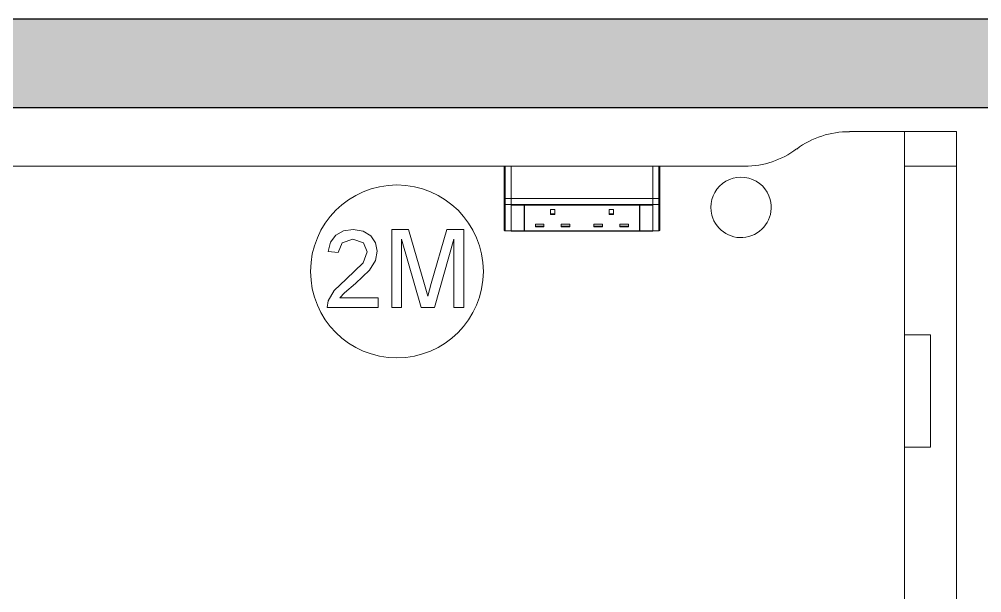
# Model space of a CAD drawing. Header units: millimetres. Extents: x 155927 to 317870, y -36033 to 97293.
# Drawn here: x 157394 to 158508, y 19994 to 20658 of the extents above; entities that cross this region are included whole.
import ezdxf

# ---------------------------------------------------------------- set-up
doc = ezdxf.new("R2010")
doc.units = ezdxf.units.MM
doc.header["$MEASUREMENT"] = 0
for name, color, linetype, lineweight in [('A-WALL-PATT', 7, 'CONTINUOUS', 9), ('I-FURN', 8, 'CONTINUOUS', 9), ('I-WALL', 7, 'CONTINUOUS', 9)]:
    doc.layers.add(name, color=color, linetype=linetype, lineweight=lineweight)

msp = doc.modelspace()

# ---------------------------------------------------------------- hatches: boundary and pattern name
at = {"layer": 'A-WALL-PATT'}
msp.add_hatch(color=256, dxfattribs=at).paths.add_polyline_path([(161148.8, 20555.6), (161148.8, 20657.6), (160937.7, 20657.6), (160937.7, 20620.5), (158537.7, 20620.5), (158537.7, 20657.6), (156862.8, 20657.6), (156862.8, 20555.6), (160985.4, 20555.6)], flags=0)

# ---------------------------------------------------------------- linework, layer by layer
at = {"layer": 'I-FURN'}
for p, q in [((158479.2, 20527.6), (158355.4, 20527.6)), ((158355.4, 20527.6), (158479.2, 20527.6)), ((158419.2, 20292.6), (158419.2, 20527.6)), ((158419.2, 20527.6), (158419.2, 20487.6)), ((158419.2, 20527.6), (158479.2, 20527.6)), ((158419.2, 20527.6), (158479.2, 20527.6)), ((158479.2, 20487.6), (158479.2, 20527.6)), ((158479.2, 20527.6), (158479.2, 19727.6)), ((158479.2, 19727.6), (158479.2, 20527.6)), ((158479.2, 20527.6), (158479.2, 19727.6)), ((157956.6, 20487.6), (157124.2, 20487.6)), ((157124.2, 20487.6), (157956.6, 20487.6)), ((157955.6, 20486.6), (157955.6, 20486.6)), ((157955.6, 20449.5), (157955.6, 20486.6)), ((157955.6, 20486.6), (157955.6, 20482.6)), ((157956.6, 20482.6), (157955.6, 20482.6)), ((157955.6, 20482.6), (157955.6, 20444)), ((157956.6, 20487.6), (157963.6, 20487.6)), ((157956.6, 20487.6), (157956.6, 20450.1)), ((157956.6, 20487.6), (157963.6, 20487.6)), ((157963.6, 20487.6), (157963.6, 20450.1)), ((157963.7, 20487.6), (158127.6, 20487.6)), ((158127.6, 20487.6), (157963.7, 20487.6)), ((157963.7, 20450.1), (157963.7, 20487.6)), ((158127.6, 20487.6), (158127.6, 20450.1)), ((158127.7, 20487.6), (158134.7, 20487.6)), ((158134.7, 20487.6), (158127.7, 20487.6)), ((158127.7, 20450.1), (158127.7, 20487.6)), ((158234.2, 20487.6), (158134.7, 20487.6)), ((158134.7, 20487.6), (158234.2, 20487.6)), ((158134.7, 20450.1), (158134.7, 20487.6)), ((158135.7, 20482.6), (158134.7, 20482.6)), ((158135.7, 20482.6), (158135.7, 20486.6)), ((158135.7, 20486.6), (158135.7, 20449.5)), ((158135.7, 20444), (158135.7, 20482.6)), ((158419.2, 20487.6), (158419.2, 19767.6)), ((158419.2, 20487.6), (158479.2, 20487.6)), ((158419.2, 20487.6), (158479.2, 20487.6)), ((158479.2, 19767.6), (158479.2, 20487.6)), ((157955.6, 20444), (157955.6, 20449.5)), ((157956.6, 20450.1), (157956.6, 20443.2)), ((157956.6, 20450.1), (157963.6, 20450.1)), ((157963.6, 20450.1), (157963.6, 20443.2)), ((158127.6, 20450.1), (157963.7, 20450.1)), ((157963.7, 20443.2), (157963.7, 20450.1)), ((158127.6, 20450.1), (158127.6, 20443.2)), ((158134.7, 20450.1), (158127.7, 20450.1)), ((158127.7, 20443.2), (158127.7, 20450.1)), ((158134.7, 20443.2), (158134.7, 20450.1)), ((158135.7, 20449.5), (158135.7, 20444)), ((157955.6, 20413.7), (157955.6, 20444)), ((157955.6, 20413.7), (157955.6, 20444)), ((157956.6, 20443.2), (157956.6, 20412.9)), ((157956.6, 20443.2), (157963.6, 20443.2)), ((157963.6, 20442.4), (157963.6, 20444.8)), ((157963.6, 20443.2), (157963.6, 20412.9)), ((157978.6, 20442.4), (157963.6, 20442.4)), ((157963.6, 20442.4), (157963.6, 20412.5)), ((158127.6, 20443.2), (157963.7, 20443.2)), ((157963.7, 20443.2), (157963.7, 20442.6)), ((157963.7, 20442.6), (157978.6, 20442.6)), ((157978.6, 20412.5), (157978.6, 20442.4)), ((157979.1, 20442.6), (158112.1, 20442.6)), ((158112.1, 20442.4), (157979.1, 20442.4)), ((157979.1, 20412.5), (157979.1, 20442.4)), ((158009.2, 20431.9), (158009.2, 20437.6)), ((158014.2, 20437.6), (158009.2, 20437.6)), ((158014.2, 20431.9), (158014.2, 20437.6)), ((158077, 20437.6), (158082, 20437.6)), ((158077, 20431.9), (158077, 20437.6)), ((158082, 20437.6), (158082, 20431.9)), ((158112.1, 20412.5), (158112.1, 20442.4)), ((158112.6, 20442.6), (158127.6, 20442.6)), ((158127.6, 20442.4), (158112.6, 20442.4)), ((158112.6, 20442.4), (158112.6, 20412.5)), ((158127.6, 20442.6), (158127.6, 20443.2)), ((158127.6, 20412.5), (158127.6, 20442.4)), ((158134.7, 20443.2), (158127.7, 20443.2)), ((158127.7, 20412.9), (158127.7, 20443.2)), ((158134.7, 20412.9), (158134.7, 20443.2)), ((158135.7, 20444), (158135.7, 20413.7)), ((158135.7, 20444), (158135.7, 20413.7)), ((158014.2, 20432.6), (158009.2, 20432.6)), ((158014.2, 20431.9), (158009.2, 20431.9)), ((158082, 20432.6), (158077, 20432.6)), ((158082, 20431.9), (158077, 20431.9)), ((157769.5, 20412.8), (157760.7, 20407.9)), ((157780.8, 20414.4), (157769.5, 20412.8)), ((157792.3, 20412.6), (157780.8, 20414.4)), ((157801.1, 20407.2), (157792.3, 20412.6)), ((157844.9, 20414.4), (157825.5, 20414.4)), ((157825.5, 20414.4), (157825.5, 20324)), ((157863.4, 20350.7), (157844.9, 20414.4)), ((157889.4, 20414.4), (157871.2, 20351.8)), ((157908.8, 20414.4), (157889.4, 20414.4)), ((157908.8, 20324), (157908.8, 20414.4)), ((157955.8, 20413.1), (157955.8, 20413.1)), ((157956.6, 20412.9), (157956.6, 20412.7)), ((157956.6, 20412.9), (157963.6, 20412.9)), ((157963.6, 20412.7), (157956.6, 20412.7)), ((157963.6, 20412.7), (157956.6, 20412.7)), ((157963.6, 20412.7), (157956.6, 20412.7)), ((157963.6, 20412.9), (157963.6, 20412.7)), ((157963.6, 20412.5), (157978.6, 20412.5)), ((158127.6, 20412.7), (157963.7, 20412.7)), ((157978.6, 20412.9), (157979.1, 20412.9)), ((157979.1, 20412.5), (158112.1, 20412.5)), ((157991.7, 20417.6), (157991.7, 20420.4)), ((158001.7, 20420.4), (157991.7, 20420.4)), ((158001.7, 20418.3), (157991.7, 20418.3)), ((158001.7, 20417.6), (157991.7, 20417.6)), ((158001.7, 20417.6), (158001.7, 20420.4)), ((158021.7, 20417.6), (158021.7, 20420.4)), ((158031.7, 20420.4), (158021.7, 20420.4)), ((158031.7, 20418.3), (158021.7, 20418.3)), ((158031.7, 20417.6), (158021.7, 20417.6)), ((158031.7, 20417.6), (158031.7, 20420.4)), ((158059.5, 20417.6), (158059.5, 20420.4)), ((158069.5, 20420.4), (158059.5, 20420.4)), ((158069.5, 20418.3), (158059.5, 20418.3)), ((158069.5, 20417.6), (158059.5, 20417.6)), ((158069.5, 20417.6), (158069.5, 20420.4)), ((158089.5, 20417.6), (158089.5, 20420.4)), ((158099.5, 20420.4), (158089.5, 20420.4)), ((158099.5, 20418.3), (158089.5, 20418.3)), ((158099.5, 20417.6), (158089.5, 20417.6)), ((158099.5, 20417.6), (158099.5, 20420.4)), ((158112.1, 20412.9), (158112.6, 20412.9)), ((158112.6, 20412.5), (158127.6, 20412.5)), ((158134.7, 20412.9), (158127.7, 20412.9)), ((158127.7, 20412.7), (158127.7, 20412.9)), ((158134.7, 20412.7), (158127.7, 20412.7)), ((158134.7, 20412.7), (158127.7, 20412.7)), ((158127.7, 20412.7), (158134.7, 20412.7)), ((158134.7, 20412.7), (158134.7, 20412.9)), ((158135.4, 20413.1), (158135.4, 20413.1)), ((157760.7, 20407.9), (157754.7, 20399.9)), ((157768.1, 20399), (157780.6, 20403.1)), ((157780.6, 20403.1), (157792.6, 20398.9)), ((157806.6, 20399.1), (157801.1, 20407.2)), ((157836.8, 20324), (157836.8, 20403.1)), ((157836.8, 20403.1), (157859.5, 20324)), ((157874.8, 20324), (157897.5, 20403.1)), ((157897.5, 20403.1), (157897.5, 20324)), ((157754.7, 20399.9), (157752, 20389)), ((157763.3, 20387.6), (157768.1, 20399)), ((157792.6, 20398.9), (157797.2, 20388.5)), ((157808.5, 20389.2), (157806.6, 20399.1)), ((157752, 20389), (157763.3, 20387.6)), ((157797.2, 20388.5), (157792.3, 20375.7)), ((157799.8, 20367.4), (157806.5, 20378.5)), ((157806.5, 20378.5), (157808.5, 20389.2)), ((157792.3, 20375.7), (157772.8, 20356.9)), ((157783.6, 20351.9), (157799.8, 20367.4)), ((157772.8, 20356.9), (157758.7, 20343.8)), ((157770.6, 20341.1), (157783.6, 20351.9)), ((157867.1, 20337.4), (157863.4, 20350.7)), ((157871.2, 20351.8), (157867.1, 20337.4)), ((157758.7, 20343.8), (157751.8, 20331.8)), ((157765.5, 20335.3), (157770.6, 20341.1)), ((157809.9, 20335.3), (157765.5, 20335.3)), ((157809.9, 20324), (157809.9, 20335.3)), ((157751.8, 20331.8), (157750.6, 20324)), ((157750.6, 20324), (157809.9, 20324)), ((157825.5, 20324), (157836.8, 20324)), ((157859.5, 20324), (157874.8, 20324)), ((157897.5, 20324), (157908.8, 20324)), ((158419.2, 20162.6), (158419.2, 20292.6)), ((158419.2, 20292.6), (158449.2, 20292.6)), ((158419.2, 20292.6), (158449.2, 20292.6)), ((158449.2, 20292.6), (158449.2, 20162.6)), ((158449.2, 20162.6), (158449.2, 20292.6)), ((158419.2, 19727.6), (158419.2, 20162.6)), ((158419.2, 20162.6), (158449.2, 20162.6)), ((158449.2, 20162.6), (158419.2, 20162.6))]:
    msp.add_line(p, q, dxfattribs=at)
at = {"layer": 'I-FURN', "flags": 128}
for points in [[(157956.6, 20487.6), (157956.5, 20487.6), (157956.5, 20487.6), (157956.4, 20487.6), (157956.4, 20487.6), (157956.4, 20487.6), (157956.3, 20487.5), (157956.3, 20487.5), (157956.2, 20487.5), (157956.2, 20487.5), (157956.2, 20487.5), (157956.1, 20487.5), (157956.1, 20487.5), (157956.1, 20487.4), (157956, 20487.4), (157956, 20487.4), (157956, 20487.4), (157955.9, 20487.4), (157955.9, 20487.3), (157955.9, 20487.3), (157955.8, 20487.3), (157955.8, 20487.2), (157955.8, 20487.2), (157955.8, 20487.2), (157955.7, 20487.1), (157955.7, 20487.1), (157955.7, 20487.1), (157955.7, 20487), (157955.7, 20487), (157955.6, 20487), (157955.6, 20486.9), (157955.6, 20486.9), (157955.6, 20486.9), (157955.6, 20486.8), (157955.6, 20486.8), (157955.6, 20486.7), (157955.6, 20486.7), (157955.6, 20486.7), (157955.6, 20486.6), (157955.6, 20486.6), (157955.6, 20486.6)], [(157955.6, 20449.5), (157955.6, 20452.3), (157955.6, 20455), (157955.6, 20457.6), (157955.6, 20460.2), (157955.6, 20462.6), (157955.6, 20464.9), (157955.6, 20467.1), (157955.6, 20469.3), (157955.6, 20471.3), (157955.6, 20473.2), (157955.6, 20475), (157955.6, 20476.6), (157955.6, 20478.2), (157955.6, 20479.6), (157955.6, 20480.9), (157955.6, 20482.1), (157955.6, 20483.1), (157955.6, 20484.1), (157955.6, 20484.8), (157955.6, 20485.5), (157955.6, 20486), (157955.6, 20486.4), (157955.6, 20486.6)], [(157955.6, 20486.6), (157955.6, 20486.6), (157955.6, 20486.6), (157955.6, 20486.5), (157955.6, 20486.5), (157955.6, 20486.5), (157955.6, 20486.5), (157955.6, 20486.4), (157955.6, 20486.4), (157955.6, 20486.3), (157955.6, 20486.3), (157955.6, 20486.2), (157955.6, 20486.1), (157955.6, 20486), (157955.6, 20486), (157955.6, 20485.9), (157955.6, 20485.8), (157955.6, 20485.7), (157955.6, 20485.6), (157955.6, 20485.5), (157955.6, 20485.4), (157955.6, 20485.2), (157955.6, 20485.1), (157955.6, 20485), (157955.6, 20484.9), (157955.6, 20484.7), (157955.6, 20484.6), (157955.6, 20484.5), (157955.6, 20484.3), (157955.6, 20484.2), (157955.6, 20484), (157955.6, 20483.9), (157955.6, 20483.7), (157955.6, 20483.6), (157955.6, 20483.4), (157955.6, 20483.3), (157955.6, 20483.1), (157955.6, 20482.9), (157955.6, 20482.8), (157955.6, 20482.6), (157955.6, 20482.6)], [(158135.7, 20486.6), (158135.7, 20486.6), (158135.7, 20486.7), (158135.7, 20486.7), (158135.7, 20486.7), (158135.7, 20486.8), (158135.6, 20486.8), (158135.6, 20486.9), (158135.6, 20486.9), (158135.6, 20486.9), (158135.6, 20487), (158135.6, 20487), (158135.6, 20487), (158135.5, 20487.1), (158135.5, 20487.1), (158135.5, 20487.1), (158135.5, 20487.2), (158135.5, 20487.2), (158135.4, 20487.2), (158135.4, 20487.3), (158135.4, 20487.3), (158135.3, 20487.3), (158135.3, 20487.3), (158135.3, 20487.4), (158135.2, 20487.4), (158135.2, 20487.4), (158135.2, 20487.4), (158135.1, 20487.5), (158135.1, 20487.5), (158135.1, 20487.5), (158135, 20487.5), (158135, 20487.5), (158135, 20487.5), (158134.9, 20487.5), (158134.9, 20487.6), (158134.8, 20487.6), (158134.8, 20487.6), (158134.8, 20487.6), (158134.7, 20487.6), (158134.7, 20487.6), (158134.7, 20487.6)], [(158135.7, 20482.6), (158135.7, 20482.7), (158135.7, 20482.9), (158135.7, 20483.1), (158135.7, 20483.2), (158135.7, 20483.4), (158135.7, 20483.5), (158135.7, 20483.7), (158135.7, 20483.8), (158135.7, 20484), (158135.7, 20484.1), (158135.7, 20484.3), (158135.7, 20484.4), (158135.7, 20484.6), (158135.7, 20484.7), (158135.7, 20484.8), (158135.7, 20485), (158135.7, 20485.1), (158135.7, 20485.2), (158135.7, 20485.3), (158135.7, 20485.4), (158135.7, 20485.6), (158135.7, 20485.7), (158135.7, 20485.8), (158135.7, 20485.9), (158135.7, 20485.9), (158135.7, 20486), (158135.7, 20486.1), (158135.7, 20486.2), (158135.7, 20486.2), (158135.7, 20486.3), (158135.7, 20486.4), (158135.7, 20486.4), (158135.7, 20486.5), (158135.7, 20486.5), (158135.7, 20486.5), (158135.7, 20486.5), (158135.7, 20486.6), (158135.7, 20486.6), (158135.7, 20486.6)], [(158135.7, 20486.6), (158135.7, 20486.6), (158135.7, 20486.6)], [(158135.7, 20486.6), (158135.7, 20486.3), (158135.7, 20485.9), (158135.7, 20485.3), (158135.7, 20484.6), (158135.7, 20483.8), (158135.7, 20482.9), (158135.7, 20481.8), (158135.7, 20480.6), (158135.7, 20479.3), (158135.7, 20477.8), (158135.7, 20476.2), (158135.7, 20474.5), (158135.7, 20472.7), (158135.7, 20470.8), (158135.7, 20468.7), (158135.7, 20466.6), (158135.7, 20464.3), (158135.7, 20461.9), (158135.7, 20459.5), (158135.7, 20456.9), (158135.7, 20454.3), (158135.7, 20451.6), (158135.7, 20449.5)], [(157955.6, 20444), (157955.6, 20444.1), (157955.6, 20444.2), (157955.6, 20444.3), (157955.6, 20444.4), (157955.6, 20444.5), (157955.6, 20444.6), (157955.6, 20444.8), (157955.6, 20444.9), (157955.6, 20445), (157955.6, 20445.2), (157955.6, 20445.3), (157955.6, 20445.4), (157955.6, 20445.6), (157955.6, 20445.7), (157955.6, 20445.9), (157955.6, 20446), (157955.6, 20446.2), (157955.6, 20446.3), (157955.6, 20446.5), (157955.6, 20446.6), (157955.6, 20446.8), (157955.6, 20447), (157955.6, 20447.1), (157955.6, 20447.3), (157955.6, 20447.4), (157955.6, 20447.6), (157955.6, 20447.8), (157955.6, 20447.9), (157955.6, 20448.1), (157955.6, 20448.2), (157955.6, 20448.4), (157955.6, 20448.5), (157955.6, 20448.7), (157955.6, 20448.8), (157955.6, 20449), (157955.6, 20449.1), (157955.6, 20449.3), (157955.6, 20449.4), (157955.6, 20449.5)], [(158135.7, 20449.5), (158135.7, 20449.4), (158135.7, 20449.3), (158135.7, 20449.1), (158135.7, 20449), (158135.7, 20448.8), (158135.7, 20448.7), (158135.7, 20448.5), (158135.7, 20448.4), (158135.7, 20448.2), (158135.7, 20448.1), (158135.7, 20447.9), (158135.7, 20447.8), (158135.7, 20447.6), (158135.7, 20447.4), (158135.7, 20447.3), (158135.7, 20447.1), (158135.7, 20447), (158135.7, 20446.8), (158135.7, 20446.6), (158135.7, 20446.5), (158135.7, 20446.3), (158135.7, 20446.2), (158135.7, 20446), (158135.7, 20445.9), (158135.7, 20445.7), (158135.7, 20445.6), (158135.7, 20445.4), (158135.7, 20445.3), (158135.7, 20445.2), (158135.7, 20445), (158135.7, 20444.9), (158135.7, 20444.8), (158135.7, 20444.6), (158135.7, 20444.5), (158135.7, 20444.4), (158135.7, 20444.3), (158135.7, 20444.2), (158135.7, 20444.1), (158135.7, 20444)], [(157956, 20412.9), (157956.1, 20412.8), (157956.1, 20412.8), (157956.2, 20412.8), (157956.2, 20412.8), (157956.2, 20412.8), (157956.3, 20412.8), (157956.3, 20412.8), (157956.3, 20412.8), (157956.4, 20412.7), (157956.4, 20412.7), (157956.5, 20412.7), (157956.5, 20412.7), (157956.5, 20412.7), (157956.6, 20412.7)], [(158134.7, 20412.7), (158134.7, 20412.7), (158134.8, 20412.7), (158134.8, 20412.7), (158134.8, 20412.7), (158134.9, 20412.7), (158134.9, 20412.8), (158135, 20412.8), (158135, 20412.8), (158135, 20412.8), (158135.1, 20412.8), (158135.1, 20412.8), (158135.1, 20412.8), (158135.2, 20412.9)]]:
    msp.add_lwpolyline(points, dxfattribs=at)
at = {"layer": 'I-FURN'}
for centre, radius, start, end in [((158354.3, 20427.5), 100, 89.3744, 126.8699), ((158354.3, 20427.5), 100, 89.3744, 126.8699), ((158234.2, 20587.6), 100, 270, 306.8699), ((158234.2, 20587.6), 100, 270, 306.8699), ((158229.8, 20440), 35, 75.2996, 195), ((158229.8, 20440), 35, 15, 75), ((157831.5, 20365.9), 100, 0, 180), ((158229.8, 20440), 35, 195, 15), ((157956.6, 20413.7), 1, 180, 195.3522), ((158134.7, 20413.7), 1, 344.6478, 360), ((157831.5, 20365.9), 100, 180, 0)]:
    msp.add_arc(centre, radius, start, end, dxfattribs=at)
at = {"layer": 'I-FURN', "extrusion": (0, 0, -1)}
for centre, major_axis, ratio, start_param, end_param in [((157956.6, 20486.6), (-1, 0), 0.998113, 0, 1.570796), ((158134.7, 20486.6), (-1, 0), 0.998113, 1.570796, 3.141593), ((157956.6, 20449.5), (-1, 0), 0.56467, 0, 1.570796), ((158134.7, 20449.5), (-1, 0), 0.56467, 1.570796, 3.141593), ((157956.6, 20444), (-1, 0), 0.819152, 4.712389, 6.283185), ((158134.7, 20444), (-1, 0), 0.819152, 3.141593, 4.712389), ((157956.6, 20413.7), (-1, 0), 0.819152, 4.712389, 6.283185), ((158134.7, 20413.7), (1, 0), 0.819152, 0, 1.570796)]:
    msp.add_ellipse(centre, major_axis=major_axis, ratio=ratio, start_param=start_param, end_param=end_param, dxfattribs=at)
at = {"layer": 'I-WALL', "lineweight": 30}
for p, q in [((158537.7, 20657.6), (156862.8, 20657.6)), ((156862.8, 20555.6), (161148.8, 20555.6))]:
    msp.add_line(p, q, dxfattribs=at)

doc.saveas('drawing.dxf')
